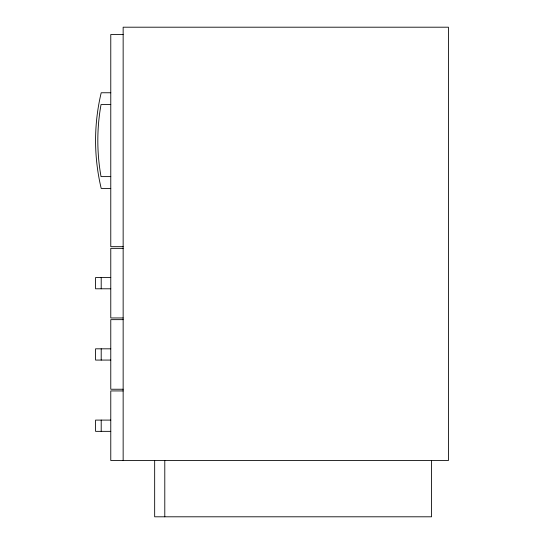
<?xml version="1.0" encoding="UTF-8"?>
<svg xmlns="http://www.w3.org/2000/svg" width="544" height="544" viewBox="0 0 544 544"><rect width="100%" height="100%" fill="white"/><g stroke="black" fill="none" stroke-linecap="round" stroke-linejoin="round"><path stroke-width="0.82" d="M123.148 34.517L110.772 34.517L110.772 246.677L123.148 246.677M110.772 92.759L101.204 92.759A206.108 206.108 0 0 0 101.204 188.428L110.772 188.428M110.772 104.577L101.034 104.577A203.857 203.857 0 0 0 101.034 176.61L110.772 176.61M123.148 248.363L110.772 248.363L110.772 317.961L123.148 317.961M110.772 277.535L95.574 277.535L95.574 288.789L110.772 288.789M123.148 319.648L110.772 319.648L110.772 389.239L123.148 389.239M110.772 348.82L95.574 348.82L95.574 360.074L110.772 360.074M123.148 390.932L110.772 390.932L110.772 460.523L448.426 460.523L448.426 27.2L123.148 27.2L123.148 460.523M110.772 420.097L95.574 420.097L95.574 431.351L110.772 431.351M431.542 460.523L431.542 516.8L154.666 516.8L154.666 460.523M164.791 460.523L164.791 516.8M101.204 277.535L101.204 288.789M101.204 348.82L101.204 360.074M101.204 420.097L101.204 431.351"/></g></svg>
